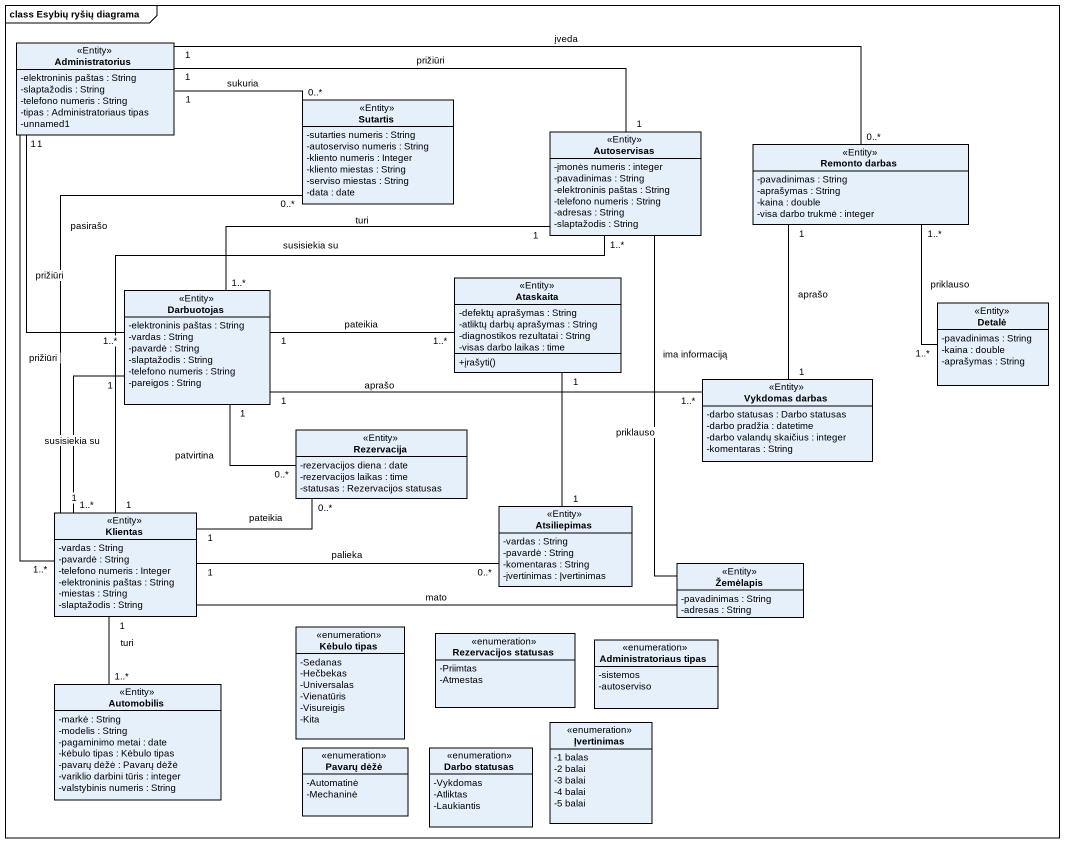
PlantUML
@startuml
mainframe class Esybių ryšių diagrama
hide circle
hide empty members
skinparam classAttributeIconSize 0
class Administratorius <<Entity>> {
  -elektroninis paštas : String
  -slaptažodis : String
  -telefono numeris : String
  -tipas : Administratoriaus tipas
  -unnamed1
}
class Sutartis <<Entity>> {
  -sutarties numeris : String
  -autoserviso numeris : String
  -kliento numeris : Integer
  -kliento miestas : String
  -serviso miestas : String
  -data : date
}
class Autoservisas <<Entity>> {
  -įmonės numeris : integer
  -pavadinimas : String
  -elektroninis paštas : String
  -telefono numeris : String
  -adresas : String
  -slaptažodis : String
}
class "Remonto darbas" as Remonto_darbas <<Entity>> {
  -pavadinimas : String
  -aprašymas : String
  -kaina : double
  -visa darbo trukmė : integer
}
class Ataskaita <<Entity>> {
  -defektų aprašymas : String
  -atliktų darbų aprašymas : String
  -diagnostikos rezultatai : String
  -visas darbo laikas : time
  +įrašyti()
}
class Darbuotojas <<Entity>> {
  -elektroninis paštas : String
  -vardas : String
  -pavardė : String
  -slaptažodis : String
  -telefono numeris : String
  -pareigos : String
}
class Detalė <<Entity>> {
  -pavadinimas : String
  -kaina : double
  -aprašymas : String
}
class "Vykdomas darbas" as Vykdomas_darbas <<Entity>> {
  -darbo statusas : Darbo statusas
  -darbo pradžia : datetime
  -darbo valandų skaičius : integer
  -komentaras : String
}
class Rezervacija <<Entity>> {
  -rezervacijos diena : date
  -rezervacijos laikas : time
  -statusas : Rezervacijos statusas
}
class Klientas <<Entity>> {
  -vardas : String
  -pavardė : String
  -telefono numeris : Integer
  -elektroninis paštas : String
  -miestas : String
  -slaptažodis : String
}
class Atsiliepimas <<Entity>> {
  -vardas : String
  -pavardė : String
  -komentaras : String
  -įvertinimas : Įvertinimas
}
class Žemėlapis <<Entity>> {
  -pavadinimas : String
  -adresas : String
}
enum "Kėbulo tipas" as Kėbulo_tipas {
  -Sedanas
  -Hečbekas
  -Universalas
  -Vienatūris
  -Visureigis
  -Kita
}
enum "Rezervacijos statusas" as Rezervacijos_statusas {
  -Priimtas
  -Atmestas
}
enum "Administratoriaus tipas" as Administratoriaus_tipas {
  -sistemos
  -autoserviso
}
class Automobilis <<Entity>> {
  -markė : String
  -modelis : String
  -pagaminimo metai : date
  -kėbulo tipas : Kėbulo tipas
  -pavarų dėžė : Pavarų dėžė
  -variklio darbini tūris : integer
  -valstybinis numeris : String
}
enum Įvertinimas {
  -1 balas
  -2 balai
  -3 balai
  -4 balai
  -5 balai
}
enum "Pavarų dėžė" as Pavarų_dėžė {
  -Automatinė
  -Mechaninė
}
enum "Darbo statusas" as Darbo_statusas {
  -Vykdomas
  -Atliktas
  -Laukiantis
}
Administratorius "1" -right- "0..*" Sutartis : sukuria
Administratorius "1" -right- "1" Autoservisas : prižiūri
Administratorius "1" -right- "0..*" Remonto_darbas : įveda
Administratorius "1" -- "1..*" Darbuotojas : prižiūri
Administratorius "1" -- "1..*" Klientas : prižiūri
Autoservisas "1" -left- "1..*" Darbuotojas : turi
Autoservisas "1..*" -- "1" Klientas : susisiekia su
Remonto_darbas "1" -- "1" Vykdomas_darbas : aprašo
Darbuotojas "1" -right- "1..*" Ataskaita : pateikia
Darbuotojas "1" -right- "1..*" Vykdomas_darbas : aprašo
Darbuotojas "1" -- "0..*" Rezervacija : patvirtina
Darbuotojas "1" -- "1..*" Klientas : susisiekia su
Detalė "1..*" -up- "1..*" Remonto_darbas : priklauso
Klientas "1" -up- "0..*" Sutartis : pasirašo
Klientas "1" -right- "0..*" Rezervacija : pateikia
Klientas "1" -right- "0..*" Atsiliepimas : palieka
Klientas "1" -- "1..*" Automobilis : turi
Atsiliepimas "1" -up- "1" Ataskaita : priklauso
Žemėlapis -up- Autoservisas : ima informaciją
Žemėlapis -left- Klientas : mato
@enduml
